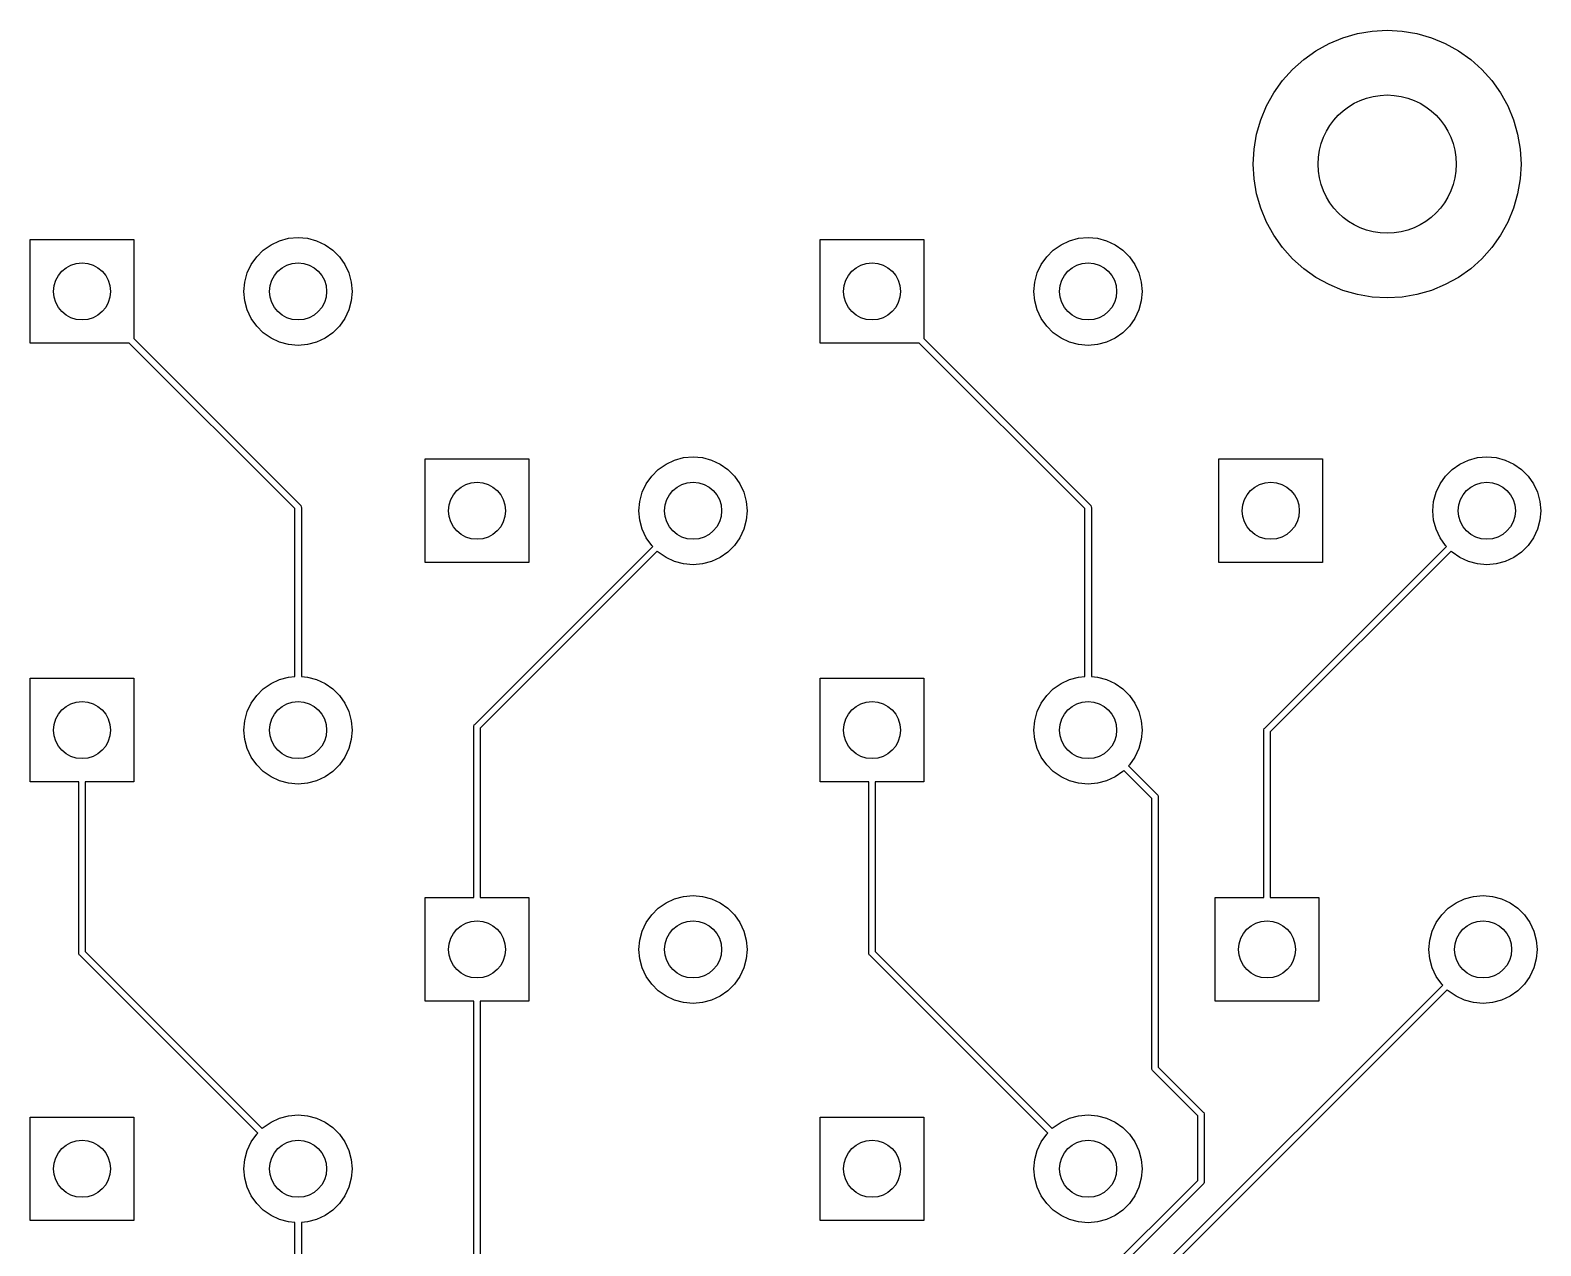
# Model space of a CAD drawing. Extents: x 0.05 to 3.89, y 0.04 to 4.21.
# Drawn here: x 2.503 to 3.88, y 3.106 to 4.215 of the extents above; entities that cross this region are included whole.
import ezdxf

# ---------------------------------------------------------------- set-up
doc = ezdxf.new("R2010")
doc.units = 0
doc.header["$MEASUREMENT"] = 0
doc.layers.add('BLACK', color=7, linetype='CONTINUOUS')

msp = doc.modelspace()

# ---------------------------------------------------------------- linework, layer by layer
at = {"layer": 'BLACK', "linetype": 'CONTINUOUS'}
for p, q in [((3.713, 4.2115), (3.7265, 4.2138)), ((3.7265, 4.2138), (3.7402, 4.2146)), ((3.7402, 4.2146), (3.7538, 4.2138)), ((3.7538, 4.2138), (3.7673, 4.2115)), ((3.6752, 4.1959), (3.6872, 4.2025)), ((3.6872, 4.2025), (3.6998, 4.2077)), ((3.6998, 4.2077), (3.713, 4.2115)), ((3.7673, 4.2115), (3.7805, 4.2077)), ((3.7805, 4.2077), (3.7931, 4.2025)), ((3.7931, 4.2025), (3.8051, 4.1959)), ((3.6539, 4.1788), (3.6641, 4.1879)), ((3.6641, 4.1879), (3.6752, 4.1959)), ((3.8051, 4.1959), (3.8163, 4.1879)), ((3.8163, 4.1879), (3.8265, 4.1788)), ((3.6447, 4.1686), (3.6539, 4.1788)), ((3.8265, 4.1788), (3.8356, 4.1686)), ((3.6368, 4.1575), (3.6447, 4.1686)), ((3.8356, 4.1686), (3.8435, 4.1575)), ((3.625, 4.1328), (3.6302, 4.1455)), ((3.6302, 4.1455), (3.6368, 4.1575)), ((3.8435, 4.1575), (3.8501, 4.1455)), ((3.8501, 4.1455), (3.8554, 4.1328)), ((3.6212, 4.1197), (3.625, 4.1328)), ((3.8554, 4.1328), (3.8591, 4.1197)), ((3.6189, 4.1062), (3.6212, 4.1197)), ((3.8591, 4.1197), (3.8614, 4.1062)), ((3.6181, 4.0925), (3.6189, 4.1062)), ((3.8614, 4.1062), (3.8622, 4.0925)), ((3.6189, 4.0789), (3.6181, 4.0925)), ((3.8622, 4.0925), (3.8614, 4.0789)), ((3.6212, 4.0654), (3.6189, 4.0789)), ((3.8614, 4.0789), (3.8591, 4.0654)), ((3.625, 4.0522), (3.6212, 4.0654)), ((3.8591, 4.0654), (3.8554, 4.0522)), ((3.6302, 4.0396), (3.625, 4.0522)), ((3.8554, 4.0522), (3.8501, 4.0396)), ((3.6368, 4.0276), (3.6302, 4.0396)), ((3.8501, 4.0396), (3.8435, 4.0276)), ((2.5035, 3.9291), (2.5035, 4.0236)), ((2.5035, 4.0236), (2.598, 4.0236)), ((2.598, 4.0236), (2.598, 3.9334)), ((2.723, 4.019), (2.7307, 4.0226)), ((2.7307, 4.0226), (2.739, 4.0248)), ((2.739, 4.0248), (2.7476, 4.0256)), ((2.7476, 4.0256), (2.7561, 4.0248)), ((2.7561, 4.0248), (2.7644, 4.0226)), ((2.7644, 4.0226), (2.7722, 4.019)), ((3.2235, 3.9291), (3.2235, 4.0236)), ((3.2235, 4.0236), (3.318, 4.0236)), ((3.318, 4.0236), (3.318, 3.9334)), ((3.443, 4.019), (3.4507, 4.0226)), ((3.4507, 4.0226), (3.459, 4.0248)), ((3.459, 4.0248), (3.4676, 4.0256)), ((3.4676, 4.0256), (3.4761, 4.0248)), ((3.4761, 4.0248), (3.4844, 4.0226)), ((3.4844, 4.0226), (3.4922, 4.019)), ((3.6447, 4.0164), (3.6368, 4.0276)), ((3.8435, 4.0276), (3.8356, 4.0164)), ((2.7049, 4.001), (2.7099, 4.008)), ((2.7099, 4.008), (2.7159, 4.0141)), ((2.7159, 4.0141), (2.723, 4.019)), ((2.7722, 4.019), (2.7792, 4.0141)), ((2.7792, 4.0141), (2.7853, 4.008)), ((2.7853, 4.008), (2.7902, 4.001)), ((3.4249, 4.001), (3.4299, 4.008)), ((3.4299, 4.008), (3.4359, 4.0141)), ((3.4359, 4.0141), (3.443, 4.019)), ((3.4922, 4.019), (3.4992, 4.0141)), ((3.4992, 4.0141), (3.5053, 4.008)), ((3.5053, 4.008), (3.5102, 4.001)), ((3.6539, 4.0062), (3.6447, 4.0164)), ((3.8356, 4.0164), (3.8265, 4.0062)), ((2.6991, 3.9849), (2.7013, 3.9932)), ((2.7013, 3.9932), (2.7049, 4.001)), ((2.7902, 4.001), (2.7938, 3.9932)), ((2.7938, 3.9932), (2.796, 3.9849)), ((3.4191, 3.9849), (3.4213, 3.9932)), ((3.4213, 3.9932), (3.4249, 4.001)), ((3.5102, 4.001), (3.5138, 3.9932)), ((3.5138, 3.9932), (3.516, 3.9849)), ((3.6641, 3.9971), (3.6539, 4.0062)), ((3.6752, 3.9892), (3.6641, 3.9971)), ((3.8163, 3.9971), (3.8051, 3.9892)), ((3.8265, 4.0062), (3.8163, 3.9971)), ((2.6983, 3.9764), (2.6991, 3.9849)), ((2.796, 3.9849), (2.7968, 3.9764)), ((3.4183, 3.9764), (3.4191, 3.9849)), ((3.516, 3.9849), (3.5168, 3.9764)), ((3.6872, 3.9826), (3.6752, 3.9892)), ((3.6998, 3.9773), (3.6872, 3.9826)), ((3.7931, 3.9826), (3.7805, 3.9773)), ((3.8051, 3.9892), (3.7931, 3.9826)), ((2.6991, 3.9678), (2.6983, 3.9764)), ((2.7013, 3.9595), (2.6991, 3.9678)), ((2.796, 3.9678), (2.7938, 3.9595)), ((2.7968, 3.9764), (2.796, 3.9678)), ((3.4191, 3.9678), (3.4183, 3.9764)), ((3.4213, 3.9595), (3.4191, 3.9678)), ((3.516, 3.9678), (3.5138, 3.9595)), ((3.5168, 3.9764), (3.516, 3.9678)), ((3.713, 3.9735), (3.6998, 3.9773)), ((3.7265, 3.9712), (3.713, 3.9735)), ((3.7402, 3.9705), (3.7265, 3.9712)), ((3.7538, 3.9712), (3.7402, 3.9705)), ((3.7673, 3.9735), (3.7538, 3.9712)), ((3.7805, 3.9773), (3.7673, 3.9735)), ((2.7049, 3.9518), (2.7013, 3.9595)), ((2.7099, 3.9447), (2.7049, 3.9518)), ((2.7902, 3.9518), (2.7853, 3.9447)), ((2.7938, 3.9595), (2.7902, 3.9518)), ((3.4249, 3.9518), (3.4213, 3.9595)), ((3.4299, 3.9447), (3.4249, 3.9518)), ((3.5102, 3.9518), (3.5053, 3.9447)), ((3.5138, 3.9595), (3.5102, 3.9518)), ((2.7159, 3.9387), (2.7099, 3.9447)), ((2.723, 3.9338), (2.7159, 3.9387)), ((2.7792, 3.9387), (2.7722, 3.9338)), ((2.7853, 3.9447), (2.7792, 3.9387)), ((3.4359, 3.9387), (3.4299, 3.9447)), ((3.443, 3.9338), (3.4359, 3.9387)), ((3.4992, 3.9387), (3.4922, 3.9338)), ((3.5053, 3.9447), (3.4992, 3.9387)), ((2.5937, 3.9291), (2.5035, 3.9291)), ((2.7446, 3.7783), (2.5937, 3.9291)), ((2.598, 3.9334), (2.7497, 3.7816)), ((2.7307, 3.9301), (2.723, 3.9338)), ((2.739, 3.9279), (2.7307, 3.9301)), ((2.7476, 3.9272), (2.739, 3.9279)), ((2.7561, 3.9279), (2.7476, 3.9272)), ((2.7644, 3.9301), (2.7561, 3.9279)), ((2.7722, 3.9338), (2.7644, 3.9301)), ((3.3137, 3.9291), (3.2235, 3.9291)), ((3.4646, 3.7783), (3.3137, 3.9291)), ((3.318, 3.9334), (3.4697, 3.7816)), ((3.4507, 3.9301), (3.443, 3.9338)), ((3.459, 3.9279), (3.4507, 3.9301)), ((3.4676, 3.9272), (3.459, 3.9279)), ((3.4761, 3.9279), (3.4676, 3.9272)), ((3.4844, 3.9301), (3.4761, 3.9279)), ((3.4922, 3.9338), (3.4844, 3.9301)), ((2.8635, 3.7291), (2.8635, 3.8236)), ((2.8635, 3.8236), (2.958, 3.8236)), ((2.958, 3.8236), (2.958, 3.7291)), ((3.0699, 3.808), (3.0759, 3.8141)), ((3.0759, 3.8141), (3.083, 3.819)), ((3.083, 3.819), (3.0907, 3.8226)), ((3.0907, 3.8226), (3.099, 3.8248)), ((3.099, 3.8248), (3.1076, 3.8256)), ((3.1076, 3.8256), (3.1161, 3.8248)), ((3.1161, 3.8248), (3.1244, 3.8226)), ((3.1244, 3.8226), (3.1322, 3.819)), ((3.1322, 3.819), (3.1392, 3.8141)), ((3.1392, 3.8141), (3.1453, 3.808)), ((3.5869, 3.7291), (3.5869, 3.8236)), ((3.5869, 3.8236), (3.6814, 3.8236)), ((3.6814, 3.8236), (3.6814, 3.7291)), ((3.7933, 3.808), (3.7994, 3.8141)), ((3.7994, 3.8141), (3.8064, 3.819)), ((3.8064, 3.819), (3.8142, 3.8226)), ((3.8142, 3.8226), (3.8224, 3.8248)), ((3.8224, 3.8248), (3.831, 3.8256)), ((3.831, 3.8256), (3.8395, 3.8248)), ((3.8395, 3.8248), (3.8478, 3.8226)), ((3.8478, 3.8226), (3.8556, 3.819)), ((3.8556, 3.819), (3.8626, 3.8141)), ((3.8626, 3.8141), (3.8687, 3.808)), ((3.0613, 3.7932), (3.0649, 3.801)), ((3.0649, 3.801), (3.0699, 3.808)), ((3.1453, 3.808), (3.1502, 3.801)), ((3.1502, 3.801), (3.1538, 3.7932)), ((3.7847, 3.7932), (3.7884, 3.801)), ((3.7884, 3.801), (3.7933, 3.808)), ((3.8687, 3.808), (3.8736, 3.801)), ((3.8736, 3.801), (3.8772, 3.7932)), ((3.0591, 3.7849), (3.0613, 3.7932)), ((3.1538, 3.7932), (3.156, 3.7849)), ((3.7825, 3.7849), (3.7847, 3.7932)), ((3.8772, 3.7932), (3.8794, 3.7849)), ((2.7446, 3.6253), (2.7446, 3.7783)), ((2.7497, 3.7816), (2.7501, 3.7812)), ((2.7501, 3.7812), (2.7505, 3.7801)), ((2.7505, 3.7801), (2.7506, 3.7795)), ((2.7506, 3.7795), (2.7506, 3.6253)), ((3.0583, 3.7764), (3.0591, 3.7849)), ((3.0591, 3.7678), (3.0583, 3.7764)), ((3.156, 3.7849), (3.1568, 3.7764)), ((3.1568, 3.7764), (3.156, 3.7678)), ((3.4646, 3.6253), (3.4646, 3.7783)), ((3.4697, 3.7816), (3.4701, 3.7812)), ((3.4701, 3.7812), (3.4705, 3.7801)), ((3.4705, 3.7801), (3.4706, 3.7795)), ((3.4706, 3.7795), (3.4706, 3.6253)), ((3.7818, 3.7764), (3.7825, 3.7849)), ((3.7825, 3.7678), (3.7818, 3.7764)), ((3.8794, 3.7849), (3.8802, 3.7764)), ((3.8802, 3.7764), (3.8794, 3.7678)), ((3.0613, 3.7595), (3.0591, 3.7678)), ((3.0649, 3.7518), (3.0613, 3.7595)), ((3.1538, 3.7595), (3.1502, 3.7518)), ((3.156, 3.7678), (3.1538, 3.7595)), ((3.7847, 3.7595), (3.7825, 3.7678)), ((3.7884, 3.7518), (3.7847, 3.7595)), ((3.8772, 3.7595), (3.8736, 3.7518)), ((3.8794, 3.7678), (3.8772, 3.7595)), ((3.0699, 3.7447), (3.0649, 3.7518)), ((3.0708, 3.7438), (3.0699, 3.7447)), ((3.1453, 3.7447), (3.1392, 3.7387)), ((3.1502, 3.7518), (3.1453, 3.7447)), ((3.7933, 3.7447), (3.7884, 3.7518)), ((3.7942, 3.7438), (3.7933, 3.7447)), ((3.8687, 3.7447), (3.8626, 3.7387)), ((3.8736, 3.7518), (3.8687, 3.7447)), ((2.9086, 3.5816), (3.0708, 3.7438)), ((3.075, 3.7396), (2.9137, 3.5783)), ((3.0759, 3.7387), (3.075, 3.7396)), ((3.083, 3.7338), (3.0759, 3.7387)), ((3.0907, 3.7301), (3.083, 3.7338)), ((3.1322, 3.7338), (3.1244, 3.7301)), ((3.1392, 3.7387), (3.1322, 3.7338)), ((3.6286, 3.5782), (3.7942, 3.7438)), ((3.7984, 3.7396), (3.6337, 3.5749)), ((3.7994, 3.7387), (3.7984, 3.7396)), ((3.8064, 3.7338), (3.7994, 3.7387)), ((3.8142, 3.7301), (3.8064, 3.7338)), ((3.8556, 3.7338), (3.8478, 3.7301)), ((3.8626, 3.7387), (3.8556, 3.7338)), ((2.958, 3.7291), (2.8635, 3.7291)), ((3.099, 3.7279), (3.0907, 3.7301)), ((3.1076, 3.7272), (3.099, 3.7279)), ((3.1161, 3.7279), (3.1076, 3.7272)), ((3.1244, 3.7301), (3.1161, 3.7279)), ((3.6814, 3.7291), (3.5869, 3.7291)), ((3.8224, 3.7279), (3.8142, 3.7301)), ((3.831, 3.7272), (3.8224, 3.7279)), ((3.8395, 3.7279), (3.831, 3.7272)), ((3.8478, 3.7301), (3.8395, 3.7279)), ((2.5035, 3.5291), (2.5035, 3.6236)), ((2.5035, 3.6236), (2.598, 3.6236)), ((2.598, 3.6236), (2.598, 3.5291)), ((2.723, 3.619), (2.7307, 3.6226)), ((2.7307, 3.6226), (2.739, 3.6248)), ((2.739, 3.6248), (2.7446, 3.6253)), ((2.7506, 3.6253), (2.7561, 3.6248)), ((2.7561, 3.6248), (2.7644, 3.6226)), ((2.7644, 3.6226), (2.7722, 3.619)), ((3.2235, 3.5291), (3.2235, 3.6236)), ((3.2235, 3.6236), (3.318, 3.6236)), ((3.318, 3.6236), (3.318, 3.5291)), ((3.443, 3.619), (3.4507, 3.6226)), ((3.4507, 3.6226), (3.459, 3.6248)), ((3.459, 3.6248), (3.4646, 3.6253)), ((3.4706, 3.6253), (3.4761, 3.6248)), ((3.4761, 3.6248), (3.4844, 3.6226)), ((3.4844, 3.6226), (3.4922, 3.619)), ((2.7049, 3.601), (2.7099, 3.608)), ((2.7099, 3.608), (2.7159, 3.6141)), ((2.7159, 3.6141), (2.723, 3.619)), ((2.7722, 3.619), (2.7792, 3.6141)), ((2.7792, 3.6141), (2.7853, 3.608)), ((2.7853, 3.608), (2.7902, 3.601)), ((3.4249, 3.601), (3.4299, 3.608)), ((3.4299, 3.608), (3.4359, 3.6141)), ((3.4359, 3.6141), (3.443, 3.619)), ((3.4922, 3.619), (3.4992, 3.6141)), ((3.4992, 3.6141), (3.5053, 3.608)), ((3.5053, 3.608), (3.5102, 3.601)), ((2.7013, 3.5932), (2.7049, 3.601)), ((2.7902, 3.601), (2.7938, 3.5932)), ((3.4213, 3.5932), (3.4249, 3.601)), ((3.5102, 3.601), (3.5138, 3.5932)), ((2.6983, 3.5764), (2.6991, 3.5849)), ((2.6991, 3.5849), (2.7013, 3.5932)), ((2.7938, 3.5932), (2.796, 3.5849)), ((2.796, 3.5849), (2.7968, 3.5764)), ((2.9077, 3.5795), (2.9078, 3.5801)), ((2.9077, 3.4236), (2.9077, 3.5795)), ((2.9078, 3.5801), (2.9082, 3.5812)), ((2.9082, 3.5812), (2.9086, 3.5816)), ((3.4183, 3.5764), (3.4191, 3.5849)), ((3.4191, 3.5849), (3.4213, 3.5932)), ((3.5138, 3.5932), (3.516, 3.5849)), ((3.516, 3.5849), (3.5168, 3.5764)), ((2.6991, 3.5678), (2.6983, 3.5764)), ((2.7013, 3.5595), (2.6991, 3.5678)), ((2.796, 3.5678), (2.7938, 3.5595)), ((2.7968, 3.5764), (2.796, 3.5678)), ((2.9137, 3.5783), (2.9137, 3.4236)), ((3.4191, 3.5678), (3.4183, 3.5764)), ((3.4213, 3.5595), (3.4191, 3.5678)), ((3.516, 3.5678), (3.5138, 3.5595)), ((3.5168, 3.5764), (3.516, 3.5678)), ((3.6277, 3.5761), (3.6278, 3.5767)), ((3.6277, 3.4236), (3.6277, 3.5761)), ((3.6278, 3.5767), (3.6282, 3.5778)), ((3.6282, 3.5778), (3.6286, 3.5782)), ((3.6337, 3.5749), (3.6337, 3.4236)), ((2.7049, 3.5518), (2.7013, 3.5595)), ((2.7938, 3.5595), (2.7902, 3.5518)), ((3.4249, 3.5518), (3.4213, 3.5595)), ((3.5138, 3.5595), (3.5102, 3.5518)), ((2.7099, 3.5447), (2.7049, 3.5518)), ((2.7159, 3.5387), (2.7099, 3.5447)), ((2.723, 3.5338), (2.7159, 3.5387)), ((2.7792, 3.5387), (2.7722, 3.5338)), ((2.7853, 3.5447), (2.7792, 3.5387)), ((2.7902, 3.5518), (2.7853, 3.5447)), ((3.4299, 3.5447), (3.4249, 3.5518)), ((3.4359, 3.5387), (3.4299, 3.5447)), ((3.443, 3.5338), (3.4359, 3.5387)), ((3.4992, 3.5387), (3.4922, 3.5338)), ((3.5001, 3.5396), (3.4992, 3.5387)), ((3.5256, 3.514), (3.5001, 3.5396)), ((3.5053, 3.5447), (3.5043, 3.5438)), ((3.5043, 3.5438), (3.5308, 3.5174)), ((3.5102, 3.5518), (3.5053, 3.5447)), ((2.5477, 3.5291), (2.5035, 3.5291)), ((2.5477, 3.3732), (2.5477, 3.5291)), ((2.598, 3.5291), (2.5537, 3.5291)), ((2.5537, 3.5291), (2.5537, 3.3745)), ((2.7307, 3.5301), (2.723, 3.5338)), ((2.739, 3.5279), (2.7307, 3.5301)), ((2.7476, 3.5272), (2.739, 3.5279)), ((2.7561, 3.5279), (2.7476, 3.5272)), ((2.7644, 3.5301), (2.7561, 3.5279)), ((2.7722, 3.5338), (2.7644, 3.5301)), ((3.2677, 3.5291), (3.2235, 3.5291)), ((3.2677, 3.3732), (3.2677, 3.5291)), ((3.318, 3.5291), (3.2737, 3.5291)), ((3.2737, 3.5291), (3.2737, 3.3745)), ((3.4507, 3.5301), (3.443, 3.5338)), ((3.459, 3.5279), (3.4507, 3.5301)), ((3.4676, 3.5272), (3.459, 3.5279)), ((3.4761, 3.5279), (3.4676, 3.5272)), ((3.4844, 3.5301), (3.4761, 3.5279)), ((3.4922, 3.5338), (3.4844, 3.5301)), ((3.5256, 3.2678), (3.5256, 3.514)), ((3.5308, 3.5174), (3.5311, 3.517)), ((3.5311, 3.517), (3.5316, 3.5159)), ((3.5316, 3.5159), (3.5316, 3.5153)), ((3.5316, 3.5153), (3.5316, 3.2691)), ((2.8635, 3.3291), (2.8635, 3.4236)), ((2.8635, 3.4236), (2.9077, 3.4236)), ((2.9137, 3.4236), (2.958, 3.4236)), ((2.958, 3.4236), (2.958, 3.3291)), ((3.0759, 3.4141), (3.083, 3.419)), ((3.083, 3.419), (3.0907, 3.4226)), ((3.0907, 3.4226), (3.099, 3.4248)), ((3.099, 3.4248), (3.1076, 3.4256)), ((3.1076, 3.4256), (3.1161, 3.4248)), ((3.1161, 3.4248), (3.1244, 3.4226)), ((3.1244, 3.4226), (3.1322, 3.419)), ((3.1322, 3.419), (3.1392, 3.4141)), ((3.5835, 3.3291), (3.5835, 3.4236)), ((3.5835, 3.4236), (3.6277, 3.4236)), ((3.6337, 3.4236), (3.678, 3.4236)), ((3.678, 3.4236), (3.678, 3.3291)), ((3.7959, 3.4141), (3.803, 3.419)), ((3.803, 3.419), (3.8107, 3.4226)), ((3.8107, 3.4226), (3.819, 3.4248)), ((3.819, 3.4248), (3.8276, 3.4256)), ((3.8276, 3.4256), (3.8361, 3.4248)), ((3.8361, 3.4248), (3.8444, 3.4226)), ((3.8444, 3.4226), (3.8522, 3.419)), ((3.8522, 3.419), (3.8592, 3.4141)), ((3.0613, 3.3932), (3.0649, 3.401)), ((3.0649, 3.401), (3.0699, 3.408)), ((3.0699, 3.408), (3.0759, 3.4141)), ((3.1392, 3.4141), (3.1453, 3.408)), ((3.1453, 3.408), (3.1502, 3.401)), ((3.1502, 3.401), (3.1538, 3.3932)), ((3.7813, 3.3932), (3.7849, 3.401)), ((3.7849, 3.401), (3.7899, 3.408)), ((3.7899, 3.408), (3.7959, 3.4141)), ((3.8592, 3.4141), (3.8653, 3.408)), ((3.8653, 3.408), (3.8702, 3.401)), ((3.8702, 3.401), (3.8738, 3.3932)), ((3.0591, 3.3849), (3.0613, 3.3932)), ((3.1538, 3.3932), (3.156, 3.3849)), ((3.7791, 3.3849), (3.7813, 3.3932)), ((3.8738, 3.3932), (3.876, 3.3849)), ((2.5478, 3.3726), (2.5477, 3.3732)), ((2.5537, 3.3745), (2.715, 3.2132)), ((3.0583, 3.3764), (3.0591, 3.3849)), ((3.0591, 3.3678), (3.0583, 3.3764)), ((3.156, 3.3849), (3.1568, 3.3764)), ((3.1568, 3.3764), (3.156, 3.3678)), ((3.2678, 3.3726), (3.2677, 3.3732)), ((3.2737, 3.3745), (3.435, 3.2132)), ((3.7783, 3.3764), (3.7791, 3.3849)), ((3.7791, 3.3678), (3.7783, 3.3764)), ((3.876, 3.3849), (3.8768, 3.3764)), ((3.8768, 3.3764), (3.876, 3.3678)), ((2.5482, 3.3716), (2.5478, 3.3726)), ((2.5486, 3.3711), (2.5482, 3.3716)), ((2.7108, 3.2089), (2.5486, 3.3711)), ((3.0613, 3.3595), (3.0591, 3.3678)), ((3.0649, 3.3518), (3.0613, 3.3595)), ((3.1538, 3.3595), (3.1502, 3.3518)), ((3.156, 3.3678), (3.1538, 3.3595)), ((3.2682, 3.3716), (3.2678, 3.3726)), ((3.2686, 3.3711), (3.2682, 3.3716)), ((3.4308, 3.2089), (3.2686, 3.3711)), ((3.7813, 3.3595), (3.7791, 3.3678)), ((3.7849, 3.3518), (3.7813, 3.3595)), ((3.8738, 3.3595), (3.8702, 3.3518)), ((3.876, 3.3678), (3.8738, 3.3595)), ((3.0699, 3.3447), (3.0649, 3.3518)), ((3.1502, 3.3518), (3.1453, 3.3447)), ((3.7899, 3.3447), (3.7849, 3.3518)), ((3.8702, 3.3518), (3.8653, 3.3447)), ((3.0759, 3.3387), (3.0699, 3.3447)), ((3.083, 3.3338), (3.0759, 3.3387)), ((3.0907, 3.3301), (3.083, 3.3338)), ((3.1322, 3.3338), (3.1244, 3.3301)), ((3.1392, 3.3387), (3.1322, 3.3338)), ((3.1453, 3.3447), (3.1392, 3.3387)), ((3.4889, 3.042), (3.7908, 3.3438)), ((3.795, 3.3396), (3.4923, 3.0369)), ((3.7908, 3.3438), (3.7899, 3.3447)), ((3.7959, 3.3387), (3.795, 3.3396)), ((3.803, 3.3338), (3.7959, 3.3387)), ((3.8107, 3.3301), (3.803, 3.3338)), ((3.8522, 3.3338), (3.8444, 3.3301)), ((3.8592, 3.3387), (3.8522, 3.3338)), ((3.8653, 3.3447), (3.8592, 3.3387)), ((2.9077, 3.3291), (2.8635, 3.3291)), ((2.9077, 2.8466), (2.9077, 3.3291)), ((2.958, 3.3291), (2.9137, 3.3291)), ((2.9137, 3.3291), (2.9137, 2.8454)), ((3.099, 3.3279), (3.0907, 3.3301)), ((3.1076, 3.3272), (3.099, 3.3279)), ((3.1161, 3.3279), (3.1076, 3.3272)), ((3.1244, 3.3301), (3.1161, 3.3279)), ((3.678, 3.3291), (3.5835, 3.3291)), ((3.819, 3.3279), (3.8107, 3.3301)), ((3.8276, 3.3272), (3.819, 3.3279)), ((3.8361, 3.3279), (3.8276, 3.3272)), ((3.8444, 3.3301), (3.8361, 3.3279)), ((3.5257, 3.2672), (3.5256, 3.2678)), ((3.5262, 3.2661), (3.5257, 3.2672)), ((3.5265, 3.2657), (3.5262, 3.2661)), ((3.5675, 3.2247), (3.5265, 3.2657)), ((3.5316, 3.2691), (3.5726, 3.2281)), ((2.5035, 3.1291), (2.5035, 3.2236)), ((2.5035, 3.2236), (2.598, 3.2236)), ((2.598, 3.2236), (2.598, 3.1291)), ((2.723, 3.219), (2.7307, 3.2226)), ((2.7307, 3.2226), (2.739, 3.2248)), ((2.739, 3.2248), (2.7476, 3.2256)), ((2.7476, 3.2256), (2.7561, 3.2248)), ((2.7561, 3.2248), (2.7644, 3.2226)), ((2.7644, 3.2226), (2.7722, 3.219)), ((3.2235, 3.1291), (3.2235, 3.2236)), ((3.2235, 3.2236), (3.318, 3.2236)), ((3.318, 3.2236), (3.318, 3.1291)), ((3.443, 3.219), (3.4507, 3.2226)), ((3.4507, 3.2226), (3.459, 3.2248)), ((3.459, 3.2248), (3.4676, 3.2256)), ((3.4676, 3.2256), (3.4761, 3.2248)), ((3.4761, 3.2248), (3.4844, 3.2226)), ((3.4844, 3.2226), (3.4922, 3.219)), ((3.5675, 3.1658), (3.5675, 3.2247)), ((3.5726, 3.2281), (3.573, 3.2277)), ((3.573, 3.2277), (3.573, 3.2277)), ((3.573, 3.2277), (3.5734, 3.2266)), ((3.5734, 3.2266), (3.5735, 3.226)), ((3.5735, 3.226), (3.5735, 3.1646)), ((2.7049, 3.201), (2.7099, 3.208)), ((2.7099, 3.208), (2.7108, 3.2089)), ((2.715, 3.2132), (2.7159, 3.2141)), ((2.7159, 3.2141), (2.723, 3.219)), ((2.7722, 3.219), (2.7792, 3.2141)), ((2.7792, 3.2141), (2.7853, 3.208)), ((2.7853, 3.208), (2.7902, 3.201)), ((3.4249, 3.201), (3.4299, 3.208)), ((3.4299, 3.208), (3.4308, 3.2089)), ((3.435, 3.2132), (3.4359, 3.2141)), ((3.4359, 3.2141), (3.443, 3.219)), ((3.4922, 3.219), (3.4992, 3.2141)), ((3.4992, 3.2141), (3.5053, 3.208)), ((3.5053, 3.208), (3.5102, 3.201)), ((2.7013, 3.1932), (2.7049, 3.201)), ((2.7902, 3.201), (2.7938, 3.1932)), ((3.4213, 3.1932), (3.4249, 3.201)), ((3.5102, 3.201), (3.5138, 3.1932)), ((2.6983, 3.1764), (2.6991, 3.1849)), ((2.6991, 3.1849), (2.7013, 3.1932)), ((2.7938, 3.1932), (2.796, 3.1849)), ((2.796, 3.1849), (2.7968, 3.1764)), ((3.4183, 3.1764), (3.4191, 3.1849)), ((3.4191, 3.1849), (3.4213, 3.1932)), ((3.5138, 3.1932), (3.516, 3.1849)), ((3.516, 3.1849), (3.5168, 3.1764)), ((2.6991, 3.1678), (2.6983, 3.1764)), ((2.7013, 3.1595), (2.6991, 3.1678)), ((2.796, 3.1678), (2.7938, 3.1595)), ((2.7968, 3.1764), (2.796, 3.1678)), ((3.4191, 3.1678), (3.4183, 3.1764)), ((3.4213, 3.1595), (3.4191, 3.1678)), ((3.516, 3.1678), (3.5138, 3.1595)), ((3.5168, 3.1764), (3.516, 3.1678)), ((2.7049, 3.1518), (2.7013, 3.1595)), ((2.7938, 3.1595), (2.7902, 3.1518)), ((3.4249, 3.1518), (3.4213, 3.1595)), ((3.4621, 3.0605), (3.5675, 3.1658)), ((3.5726, 3.1624), (3.4655, 3.0554)), ((3.5138, 3.1595), (3.5102, 3.1518)), ((3.573, 3.1629), (3.5726, 3.1624)), ((3.5734, 3.164), (3.573, 3.1629)), ((3.5735, 3.1646), (3.5734, 3.164)), ((2.7099, 3.1447), (2.7049, 3.1518)), ((2.7159, 3.1387), (2.7099, 3.1447)), ((2.7853, 3.1447), (2.7792, 3.1387)), ((2.7902, 3.1518), (2.7853, 3.1447)), ((3.4299, 3.1447), (3.4249, 3.1518)), ((3.4359, 3.1387), (3.4299, 3.1447)), ((3.5053, 3.1447), (3.4992, 3.1387)), ((3.5102, 3.1518), (3.5053, 3.1447)), ((2.598, 3.1291), (2.5035, 3.1291)), ((2.723, 3.1338), (2.7159, 3.1387)), ((2.7307, 3.1301), (2.723, 3.1338)), ((2.739, 3.1279), (2.7307, 3.1301)), ((2.7446, 3.1274), (2.739, 3.1279)), ((2.7446, 2.9098), (2.7446, 3.1274)), ((2.7561, 3.1279), (2.7506, 3.1274)), ((2.7506, 3.1274), (2.7506, 2.9086)), ((2.7644, 3.1301), (2.7561, 3.1279)), ((2.7722, 3.1338), (2.7644, 3.1301)), ((2.7792, 3.1387), (2.7722, 3.1338)), ((3.318, 3.1291), (3.2235, 3.1291)), ((3.443, 3.1338), (3.4359, 3.1387)), ((3.4507, 3.1301), (3.443, 3.1338)), ((3.459, 3.1279), (3.4507, 3.1301)), ((3.4676, 3.1272), (3.459, 3.1279)), ((3.4761, 3.1279), (3.4676, 3.1272)), ((3.4844, 3.1301), (3.4761, 3.1279)), ((3.4922, 3.1338), (3.4844, 3.1301)), ((3.4992, 3.1387), (3.4922, 3.1338))]:
    msp.add_line(p, q, dxfattribs=at)
at = {"layer": 'BLACK'}
for centre, radius in [((3.7402, 4.0925), 0.063), ((2.5507, 3.9764), 0.026), ((2.7476, 3.9764), 0.026), ((3.2707, 3.9764), 0.026), ((3.4676, 3.9764), 0.026), ((2.9107, 3.7764), 0.026), ((3.1076, 3.7764), 0.026), ((3.6341, 3.7764), 0.026), ((3.831, 3.7764), 0.026), ((2.5507, 3.5764), 0.026), ((2.7476, 3.5764), 0.026), ((3.2707, 3.5764), 0.026), ((3.4676, 3.5764), 0.026), ((2.9107, 3.3764), 0.026), ((3.1076, 3.3764), 0.026), ((3.6307, 3.3764), 0.026), ((3.8276, 3.3764), 0.026), ((2.5507, 3.1764), 0.026), ((2.7476, 3.1764), 0.026), ((3.2707, 3.1764), 0.026), ((3.4676, 3.1764), 0.026)]:
    msp.add_circle(centre, radius, dxfattribs=at)

doc.saveas('drawing.dxf')
